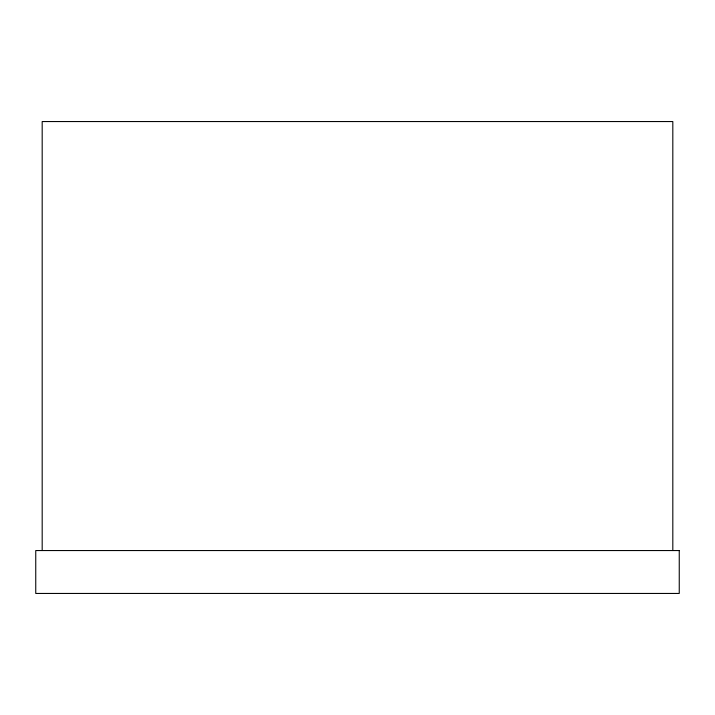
<?xml version="1.0" encoding="UTF-8"?>
<svg xmlns="http://www.w3.org/2000/svg" width="715" height="715" viewBox="0 0 715 715"><rect width="100%" height="100%" fill="white"/><g stroke="black" fill="none" stroke-linecap="round" stroke-linejoin="round"><path stroke-width="1.07" d="M672.815 550.55L672.815 121.55L42.185 121.55L42.185 550.55M679.25 550.55L35.75 550.55L35.75 593.45L679.25 593.45L679.25 550.55"/></g></svg>
